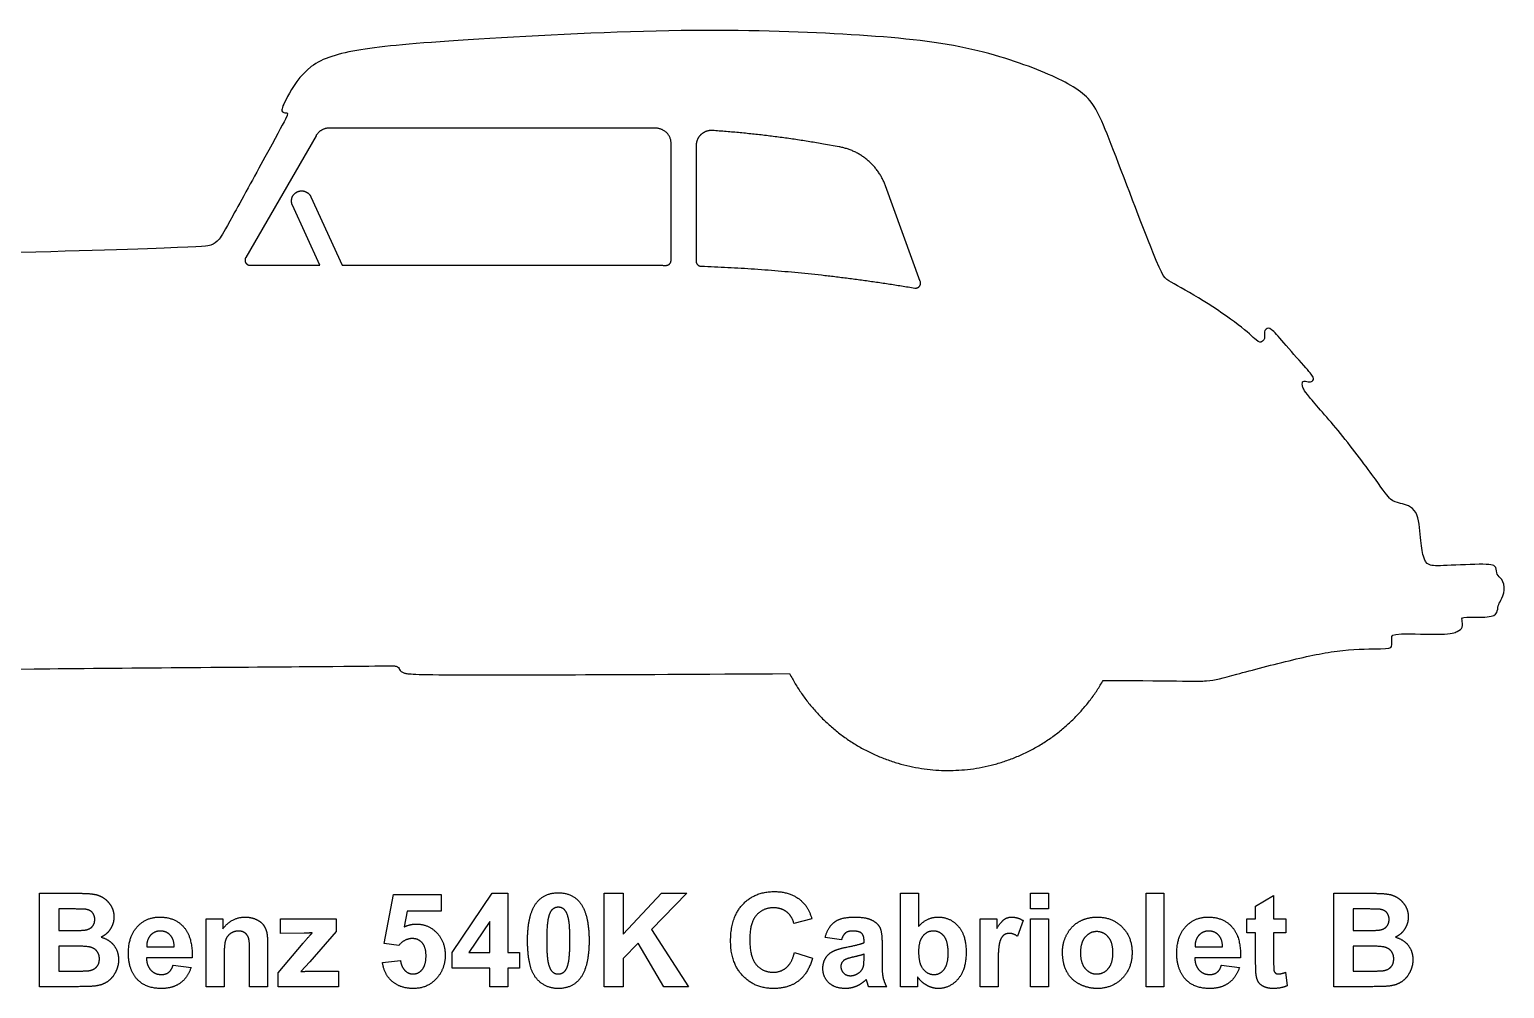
# Model space of a CAD drawing. Header units: millimetres. Extents: x -155 to 163, y -128 to 149.
# Drawn here: x -128.24 to -85.33, y -91.67 to -63.78 of the extents above; entities that cross this region are included whole.
import ezdxf

# ---------------------------------------------------------------- set-up
doc = ezdxf.new("R2010")
doc.units = ezdxf.units.MM
doc.header["$MEASUREMENT"] = 0
doc.layers.add('Layer 03', color=5, linetype='Continuous')

msp = doc.modelspace()

# ---------------------------------------------------------------- linework, layer by layer
at = {"layer": 'Layer 03'}
for p, q in [((-119.904, -66.866), (-121.951, -70.411)), ((-110.435, -66.645), (-119.522, -66.645)), ((-109.575, -70.489), (-109.575, -67.09)), ((-108.847, -67.156), (-108.847, -70.513)), ((-104.689, -67.188), (-105.139, -67.109)), ((-120.055, -68.642), (-119.148, -70.632)), ((-102.325, -71.102), (-103.336, -68.324)), ((-119.795, -70.632), (-120.591, -68.886)), ((-121.823, -70.632), (-119.795, -70.632)), ((-119.148, -70.632), (-110.337, -70.632)), ((-127.945, -91.615), (-127.945, -88.897)), ((-127.945, -88.897), (-126.85, -88.897)), ((-117.919, -90.354), (-117.649, -88.931)), ((-117.649, -88.931), (-116.265, -88.931)), ((-116.265, -88.931), (-116.265, -89.421)), ((-115.944, -90.621), (-114.778, -88.897)), ((-114.778, -88.897), (-114.324, -88.897)), ((-114.324, -88.897), (-114.324, -90.619)), ((-111.522, -91.615), (-111.522, -88.897)), ((-111.522, -88.897), (-110.965, -88.897)), ((-110.965, -90.087), (-109.852, -88.897)), ((-110.965, -88.897), (-110.965, -90.087)), ((-109.117, -88.897), (-110.145, -89.951)), ((-109.852, -88.897), (-109.117, -88.897)), ((-102.897, -91.615), (-102.897, -88.897)), ((-102.897, -88.897), (-102.374, -88.897)), ((-102.374, -88.897), (-102.374, -89.863)), ((-99.117, -89.353), (-99.117, -88.897)), ((-99.117, -88.897), (-98.593, -88.897)), ((-98.593, -88.897), (-98.593, -89.353)), ((-95.758, -91.615), (-95.758, -88.897)), ((-95.758, -88.897), (-95.235, -88.897)), ((-95.235, -88.897), (-95.235, -91.615)), ((-92.568, -89.269), (-92.045, -88.965)), ((-92.045, -88.965), (-92.045, -89.64)), ((-90.289, -91.615), (-90.289, -88.897)), ((-90.289, -88.897), (-89.194, -88.897)), ((-127.388, -89.353), (-127.388, -89.978)), ((-127.077, -89.353), (-127.388, -89.353)), ((-123.101, -91.615), (-123.101, -89.64)), ((-123.101, -89.64), (-122.611, -89.64)), ((-122.611, -89.64), (-122.611, -89.928)), ((-120.94, -90.062), (-120.94, -89.64)), ((-120.94, -89.64), (-119.32, -89.64)), ((-119.32, -89.64), (-119.32, -90.011)), ((-117.257, -89.421), (-117.343, -89.875)), ((-116.265, -89.421), (-117.257, -89.421)), ((-105.48, -89.64), (-106.003, -89.775)), ((-100.585, -91.615), (-100.585, -89.64)), ((-100.585, -89.64), (-100.096, -89.64)), ((-100.096, -89.64), (-100.096, -89.919)), ((-98.593, -89.353), (-99.117, -89.353)), ((-99.117, -91.615), (-99.117, -89.64)), ((-99.117, -89.64), (-98.593, -89.64)), ((-98.593, -89.64), (-98.593, -91.615)), ((-92.821, -90.045), (-92.821, -89.64)), ((-92.821, -89.64), (-92.568, -89.64)), ((-92.568, -89.64), (-92.568, -89.269)), ((-92.045, -89.64), (-91.69, -89.64)), ((-91.69, -89.64), (-91.69, -90.045)), ((-89.732, -89.353), (-89.732, -89.978)), ((-89.421, -89.353), (-89.732, -89.353)), ((-127.388, -89.978), (-127.033, -89.978)), ((-120.25, -90.057), (-120.94, -90.062)), ((-119.32, -90.011), (-120.081, -90.886)), ((-114.847, -89.717), (-115.457, -90.619)), ((-114.847, -90.619), (-114.847, -89.717)), ((-110.145, -89.951), (-109.066, -91.615)), ((-99.336, -89.689), (-99.496, -90.147)), ((-92.568, -90.045), (-92.821, -90.045)), ((-92.568, -90.915), (-92.568, -90.045)), ((-91.69, -90.045), (-92.045, -90.045)), ((-92.045, -90.045), (-92.045, -90.861)), ((-89.732, -89.978), (-89.377, -89.978)), ((-127.388, -90.433), (-127.388, -91.159)), ((-126.937, -90.433), (-127.388, -90.433)), ((-124.83, -90.45), (-124.029, -90.45)), ((-121.312, -90.384), (-121.312, -91.615)), ((-121.008, -91.21), (-120.278, -90.346)), ((-117.5, -90.417), (-117.919, -90.354)), ((-110.529, -90.345), (-110.965, -90.792)), ((-109.787, -91.615), (-110.529, -90.345)), ((-104.619, -90.248), (-105.092, -90.18)), ((-103.961, -90.332), (-103.961, -90.279)), ((-103.437, -90.352), (-103.437, -90.964)), ((-94.331, -90.45), (-93.53, -90.45)), ((-89.732, -90.433), (-89.732, -91.159)), ((-89.281, -90.433), (-89.732, -90.433)), ((-123.506, -90.771), (-124.839, -90.771)), ((-122.577, -90.72), (-122.577, -91.615)), ((-121.835, -91.615), (-121.835, -90.607)), ((-120.081, -90.886), (-120.35, -91.176)), ((-117.97, -90.91), (-117.446, -90.855)), ((-115.944, -91.075), (-115.944, -90.621)), ((-115.457, -90.619), (-114.847, -90.619)), ((-114.324, -90.619), (-113.986, -90.619)), ((-113.986, -90.619), (-113.986, -91.075)), ((-110.965, -90.792), (-110.965, -91.615)), ((-105.986, -90.619), (-105.463, -90.788)), ((-103.961, -90.774), (-103.961, -90.67)), ((-93.007, -90.771), (-94.34, -90.771)), ((-127.388, -91.159), (-126.871, -91.159)), ((-124.063, -90.99), (-123.54, -91.058)), ((-121.008, -91.615), (-121.008, -91.21)), ((-120.075, -91.159), (-119.252, -91.159)), ((-119.252, -91.159), (-119.252, -91.615)), ((-114.847, -91.075), (-115.944, -91.075)), ((-114.847, -91.615), (-114.847, -91.075)), ((-113.986, -91.075), (-114.324, -91.075)), ((-114.324, -91.075), (-114.324, -91.615)), ((-102.408, -91.327), (-102.408, -91.615)), ((-100.062, -91.004), (-100.062, -91.615)), ((-93.564, -90.99), (-93.04, -91.058)), ((-91.699, -91.194), (-91.656, -91.59)), ((-89.732, -91.159), (-89.215, -91.159)), ((-127.012, -91.615), (-127.945, -91.615)), ((-122.577, -91.615), (-123.101, -91.615)), ((-121.312, -91.615), (-121.835, -91.615)), ((-119.252, -91.615), (-121.008, -91.615)), ((-114.324, -91.615), (-114.847, -91.615)), ((-110.965, -91.615), (-111.522, -91.615)), ((-109.066, -91.615), (-109.787, -91.615)), ((-103.302, -91.615), (-103.826, -91.615)), ((-102.408, -91.615), (-102.897, -91.615)), ((-100.062, -91.615), (-100.585, -91.615)), ((-98.593, -91.615), (-99.117, -91.615)), ((-95.235, -91.615), (-95.758, -91.615)), ((-89.357, -91.615), (-90.289, -91.615))]:
    msp.add_line(p, q, dxfattribs=at)
for points, knots in [([(-97.004, -82.704), (-94.594, -82.718), (-93.937, -82.757), (-93.338, -82.583), (-91.399, -82.067), (-90.014, -81.79), (-88.754, -81.79), (-88.578, -81.765), (-88.622, -81.448), (-88.594, -81.322), (-86.961, -81.392), (-86.682, -81.281), (-86.529, -81.183), (-86.571, -80.918), (-86.571, -80.848), (-85.719, -80.89), (-85.524, -80.75), (-85.524, -80.513), (-85.44, -80.415), (-85.301, -80.081), (-85.385, -79.732), (-85.58, -79.648), (-85.538, -79.397), (-85.761, -79.299), (-87.162, -79.378), (-87.566, -79.378), (-87.694, -79.144), (-87.779, -78.612), (-87.821, -77.697), (-88.413, -77.533), (-88.626, -77.513), (-88.941, -77.046), (-90.122, -75.453), (-91.172, -74.306), (-91.214, -74.131), (-91.214, -73.972), (-91.03, -74.039), (-90.913, -74.014), (-90.846, -73.914), (-91.088, -73.638), (-91.815, -72.819), (-92.132, -72.435), (-92.283, -72.477), (-92.325, -72.586), (-92.291, -72.786), (-92.4, -72.87), (-92.483, -72.886), (-92.975, -72.41), (-94.097, -71.639), (-95.185, -71.038), (-95.299, -70.982), (-96.984, -66.522), (-97.386, -65.656), (-98.758, -64.959), (-101.186, -64.157), (-104.635, -63.881), (-109.252, -63.725), (-116.195, -64.099), (-118.811, -64.343), (-120.155, -64.735), (-120.822, -65.85), (-120.949, -66.199), (-120.748, -66.199), (-120.685, -66.199), (-121.292, -67.308), (-122.487, -69.489), (-122.726, -69.922), (-122.95, -70.064), (-123.256, -70.109), (-129.957, -70.31), (-139.541, -70.572), (-142.919, -70.651), (-142.999, -70.639), (-142.995, -70.345), (-143.061, -70.298), (-143.365, -70.171), (-143.412, -70.075), (-143.388, -69.044), (-143.405, -68.987), (-143.657, -68.97), (-143.662, -69.033), (-143.657, -70.073), (-143.685, -70.182), (-144, -70.314), (-144.063, -70.331), (-144.045, -70.662), (-144.114, -70.668), (-145.228, -70.642), (-145.423, -70.627), (-145.441, -71.092), (-145.396, -71.363), (-145.652, -71.348), (-145.863, -71.378), (-145.818, -71.77), (-146.029, -71.981), (-146.27, -72.613), (-146.21, -73.361), (-146.481, -73.436), (-146.542, -73.481), (-146.843, -73.18), (-147.43, -72.849), (-148.123, -72.924), (-148.334, -73.03), (-148.063, -73.798), (-148.063, -73.918), (-149.231, -74.558), (-150.41, -75.639), (-151.152, -77.2), (-151.052, -77.518), (-150.81, -78.619), (-150.743, -79.494), (-150.818, -79.595), (-151.054, -79.62), (-151.281, -79.612), (-151.5, -79.183), (-151.601, -79.073), (-152.249, -79.057), (-152.367, -79.082), (-152.805, -79.519), (-152.872, -79.94), (-152.527, -80.336), (-152.325, -80.614), (-151.887, -80.622), (-151.618, -80.639), (-151.45, -80.437), (-151.357, -80.201), (-151.063, -80.378), (-150.835, -80.773), (-150.709, -80.95), (-150.372, -80.984), (-150.17, -80.984), (-150.044, -80.773), (-149.834, -80.614), (-149.587, -80.622)], [8337.662806, 8337.662806, 8337.662806, 8337.662806, 8343.447505, 8349.232207, 8355.016909, 8360.801611, 8366.586313, 8372.371015, 8378.155717, 8383.940419, 8389.725121, 8395.509823, 8401.294525, 8407.079227, 8412.863929, 8418.648631, 8424.433333, 8430.218035, 8436.002737, 8441.787439, 8447.572141, 8453.356843, 8459.141545, 8464.926247, 8470.710949, 8476.495651, 8482.280353, 8488.065055, 8493.849757, 8499.634459, 8505.419161, 8511.203863, 8516.988565, 8522.773267, 8528.557969, 8534.342671, 8540.127373, 8545.912075, 8551.696777, 8557.481479, 8563.266181, 8569.050883, 8574.835585, 8580.620287, 8586.404989, 8592.189691, 8597.974393, 8603.759095, 8609.543797, 8615.328499, 8621.113201, 8626.897903, 8632.682604, 8638.467306, 8644.252008, 8650.03671, 8655.821412, 8661.606114, 8667.390816, 8673.175518, 8678.96022, 8684.744922, 8690.529624, 8696.314326, 8702.099028, 8707.88373, 8713.668432, 8719.453134, 8725.237836, 8731.022538, 8736.80724, 8742.591942, 8748.376644, 8754.161346, 8759.946048, 8765.73075, 8771.515452, 8777.300154, 8783.084856, 8788.869558, 8794.65426, 8800.438962, 8806.223664, 8812.008366, 8817.793068, 8823.57777, 8829.362472, 8835.147174, 8840.931876, 8846.716578, 8852.50128, 8858.285982, 8864.070684, 8869.855386, 8875.640088, 8881.42479, 8887.209492, 8892.994194, 8898.778896, 8904.563598, 8910.3483, 8916.133002, 8921.917704, 8927.702406, 8933.487108, 8939.27181, 8945.056512, 8950.841214, 8956.625916, 8962.410618, 8968.19532, 8973.980022, 8979.764724, 8985.549426, 8991.334128, 8997.11883, 9002.903532, 9008.688234, 9014.472936, 9020.257638, 9026.04234, 9031.827042, 9037.611744, 9043.396446, 9049.181148, 9054.96585, 9060.750552, 9066.535254, 9072.319956, 9078.104658, 9083.88936, 9089.674062, 9095.458764, 9095.458764, 9095.458764, 9095.458764]), ([(-139.432, -81.558), (-132.495, -82.408), (-131.873, -82.445), (-129.732, -82.371), (-117.846, -82.29), (-117.521, -82.271), (-117.483, -82.386), (-117.387, -82.501), (-116.947, -82.558), (-111.479, -82.539), (-106.126, -82.509)], [8034.484793, 8034.484793, 8034.484793, 8034.484793, 8062.919202, 8091.353617, 8119.788033, 8148.222448, 8176.656863, 8205.091279, 8233.525694, 8261.960103, 8261.960103, 8261.960103, 8261.960103])]:
    msp.add_open_spline(points, degree=3, knots=knots, dxfattribs=at)
for points, weights in [([(-119.522, -66.645), (-119.777, -66.645), (-119.904, -66.866)], [1, 0.866025403784, 1]), ([(-110.011, -66.648), (-110.223, -66.645), (-110.435, -66.645)], [1, 0.999975838759, 1]), ([(-109.575, -67.09), (-109.575, -66.654), (-110.011, -66.648)], [1, 0.71200507541, 1]), ([(-105.139, -67.109), (-106.747, -66.825), (-108.376, -66.715)], [1, 0.998570307042, 1]), ([(-103.336, -68.324), (-103.685, -67.365), (-104.689, -67.188)], [1, 0.866025403784, 1]), ([(-110.337, -70.632), (-110.031, -70.632), (-109.725, -70.636)], [1, 0.99997843896, 1]), ([(-108.847, -70.513), (-108.847, -70.655), (-108.705, -70.66)], [1, 0.719369428108, 1]), ([(-108.705, -70.66), (-105.575, -70.77), (-102.488, -71.297)], [1, 0.99775306589, 1])]:
    msp.add_rational_spline(points, weights, degree=2, dxfattribs=at)
for points, weights, knots in [([(-108.376, -66.715), (-108.567, -66.702), (-108.707, -66.833), (-108.847, -66.964), (-108.847, -67.156)], [1, 0.917283174605, 1, 0.917283174605, 1], [-4486.206914, -4486.206914, -4486.206914, -4483.749358, -4483.749358, -4481.291803, -4481.291803, -4481.291803]), ([(-120.591, -68.886), (-120.641, -68.775), (-120.599, -68.66), (-120.556, -68.546), (-120.445, -68.496), (-120.334, -68.445), (-120.22, -68.488), (-120.105, -68.531), (-120.055, -68.642)], [1, 0.923879507581, 1, 0.923879507581, 1, 0.923879507581, 1, 0.923879507581, 1], [2128.088565, 2128.088565, 2128.088565, 2129.659362, 2129.659362, 2131.230159, 2131.230159, 2132.800955, 2132.800955, 2134.371752, 2134.371752, 2134.371752]), ([(-121.951, -70.411), (-121.993, -70.485), (-121.951, -70.558), (-121.908, -70.632), (-121.823, -70.632)], [1, 0.866025403784, 1, 0.866025403784, 1], [2099.194536, 2099.194536, 2099.194536, 2100.241734, 2100.241734, 2101.288931, 2101.288931, 2101.288931]), ([(-109.725, -70.636), (-109.663, -70.637), (-109.619, -70.593), (-109.575, -70.55), (-109.575, -70.489)], [1, 0.922618061147, 1, 0.922618061147, 1], [2213.206206, 2213.206206, 2213.206206, 2213.998171, 2213.998171, 2214.790135, 2214.790135, 2214.790135]), ([(-102.488, -71.297), (-102.404, -71.311), (-102.35, -71.246), (-102.296, -71.181), (-102.325, -71.102)], [1, 0.86670501161, 1, 0.86670501161, 1], [-4414.490513, -4414.490513, -4414.490513, -4413.446037, -4413.446037, -4412.401561, -4412.401561, -4412.401561]), ([(-106.126, -82.509), (-104.713, -85.258), (-101.623, -85.324), (-98.533, -85.389), (-97.004, -82.704)], [1, 0.859112024881, 1, 0.859112024881, 1], [8261.960103, 8261.960103, 8261.960103, 8299.811454, 8299.811454, 8337.662806, 8337.662806, 8337.662806])]:
    msp.add_rational_spline(points, weights, degree=2, knots=knots, dxfattribs=at)
for points in [[(-126.85, -88.897), (-126.524, -88.897), (-126.365, -88.924)], [(-126.365, -88.924), (-126.205, -88.951), (-126.079, -89.037)], [(-126.079, -89.037), (-125.953, -89.122), (-125.868, -89.264)], [(-113.75, -90.268), (-113.75, -89.498), (-113.48, -89.16)], [(-113.48, -89.16), (-113.256, -88.881), (-112.856, -88.881)], [(-112.856, -88.881), (-112.455, -88.881), (-112.23, -89.163)], [(-112.23, -89.163), (-111.961, -89.498), (-111.961, -90.274)], [(-107.843, -90.28), (-107.843, -89.6), (-107.492, -89.223)], [(-107.492, -89.223), (-107.141, -88.847), (-106.569, -88.847)], [(-106.569, -88.847), (-106.07, -88.847), (-105.758, -89.141)], [(-105.758, -89.141), (-105.573, -89.315), (-105.48, -89.64)], [(-89.194, -88.897), (-88.869, -88.897), (-88.709, -88.924)], [(-88.709, -88.924), (-88.549, -88.951), (-88.423, -89.037)], [(-88.423, -89.037), (-88.297, -89.122), (-88.213, -89.264)], [(-126.614, -89.362), (-126.694, -89.353), (-127.077, -89.353)], [(-126.41, -89.457), (-126.478, -89.379), (-126.614, -89.362)], [(-126.421, -89.872), (-126.341, -89.791), (-126.341, -89.661)], [(-126.341, -89.661), (-126.341, -89.536), (-126.41, -89.457)], [(-125.784, -89.582), (-125.784, -89.773), (-125.884, -89.933)], [(-125.868, -89.264), (-125.784, -89.406), (-125.784, -89.582)], [(-125.104, -89.869), (-124.846, -89.589), (-124.451, -89.589)], [(-124.451, -89.589), (-124.007, -89.589), (-123.751, -89.88)], [(-122.611, -89.928), (-122.356, -89.589), (-121.968, -89.589)], [(-121.968, -89.589), (-121.797, -89.589), (-121.655, -89.652)], [(-121.655, -89.652), (-121.514, -89.714), (-121.441, -89.811)], [(-113.139, -89.583), (-113.193, -89.788), (-113.193, -90.274)], [(-113.024, -89.364), (-113.098, -89.425), (-113.139, -89.583)], [(-112.856, -89.303), (-112.95, -89.303), (-113.024, -89.364)], [(-112.688, -89.364), (-112.761, -89.303), (-112.856, -89.303)], [(-112.566, -89.607), (-112.615, -89.425), (-112.688, -89.364)], [(-112.518, -90.274), (-112.518, -89.788), (-112.566, -89.607)], [(-107.093, -89.536), (-107.286, -89.754), (-107.286, -90.24)], [(-106.59, -89.319), (-106.9, -89.319), (-107.093, -89.536)], [(-106.209, -89.442), (-106.366, -89.319), (-106.59, -89.319)], [(-106.003, -89.775), (-106.052, -89.564), (-106.209, -89.442)], [(-104.822, -89.734), (-104.63, -89.589), (-104.253, -89.589)], [(-104.253, -89.589), (-103.91, -89.589), (-103.742, -89.672)], [(-103.742, -89.672), (-103.574, -89.755), (-103.506, -89.883)], [(-102.374, -89.863), (-102.136, -89.589), (-101.81, -89.589)], [(-101.81, -89.589), (-101.455, -89.589), (-101.223, -89.852)], [(-100.096, -89.919), (-99.976, -89.721), (-99.881, -89.655)], [(-99.881, -89.655), (-99.786, -89.589), (-99.665, -89.589)], [(-99.665, -89.589), (-99.494, -89.589), (-99.336, -89.689)], [(-97.7, -89.719), (-97.466, -89.589), (-97.177, -89.589)], [(-97.177, -89.589), (-96.732, -89.589), (-96.448, -89.882)], [(-94.605, -89.869), (-94.347, -89.589), (-93.952, -89.589)], [(-93.952, -89.589), (-93.508, -89.589), (-93.252, -89.88)], [(-88.959, -89.362), (-89.039, -89.353), (-89.421, -89.353)], [(-88.754, -89.457), (-88.823, -89.379), (-88.959, -89.362)], [(-88.766, -89.872), (-88.686, -89.791), (-88.686, -89.661)], [(-88.686, -89.661), (-88.686, -89.536), (-88.754, -89.457)], [(-88.129, -89.582), (-88.129, -89.773), (-88.229, -89.933)], [(-88.213, -89.264), (-88.129, -89.406), (-88.129, -89.582)], [(-127.033, -89.978), (-126.716, -89.978), (-126.64, -89.968)], [(-126.64, -89.968), (-126.501, -89.952), (-126.421, -89.872)], [(-125.884, -89.933), (-125.985, -90.092), (-126.156, -90.172)], [(-125.362, -90.643), (-125.362, -90.149), (-125.104, -89.869)], [(-124.428, -89.995), (-124.603, -89.995), (-124.717, -90.117)], [(-124.149, -90.111), (-124.263, -89.995), (-124.428, -89.995)], [(-124.029, -90.45), (-124.035, -90.227), (-124.149, -90.111)], [(-123.751, -89.88), (-123.495, -90.171), (-123.506, -90.771)], [(-122.393, -90.069), (-122.499, -90.143), (-122.538, -90.266)], [(-122.153, -89.995), (-122.287, -89.995), (-122.393, -90.069)], [(-121.975, -90.047), (-122.049, -89.995), (-122.153, -89.995)], [(-121.868, -90.193), (-121.901, -90.099), (-121.975, -90.047)], [(-121.441, -89.811), (-121.369, -89.908), (-121.34, -90.031)], [(-121.34, -90.031), (-121.312, -90.155), (-121.312, -90.384)], [(-120.278, -90.346), (-120.098, -90.134), (-120.012, -90.045)], [(-120.012, -90.045), (-120.102, -90.054), (-120.25, -90.057)], [(-117.343, -89.875), (-117.167, -89.792), (-116.984, -89.792)], [(-116.984, -89.792), (-116.634, -89.792), (-116.39, -90.045)], [(-116.39, -90.045), (-116.147, -90.299), (-116.147, -90.703)], [(-105.092, -90.18), (-105.013, -89.879), (-104.822, -89.734)], [(-104.5, -90.051), (-104.573, -90.107), (-104.619, -90.248)], [(-104.295, -89.995), (-104.426, -89.995), (-104.5, -90.051)], [(-104.031, -90.06), (-104.101, -89.995), (-104.295, -89.995)], [(-103.961, -90.279), (-103.961, -90.125), (-104.031, -90.06)], [(-103.506, -89.883), (-103.437, -90.011), (-103.437, -90.352)], [(-101.944, -89.995), (-102.129, -89.995), (-102.251, -90.142)], [(-101.634, -90.146), (-101.755, -89.995), (-101.944, -89.995)], [(-101.223, -89.852), (-100.99, -90.115), (-100.99, -90.607)], [(-99.73, -90.062), (-99.834, -90.062), (-99.906, -90.123)], [(-99.496, -90.147), (-99.622, -90.062), (-99.73, -90.062)], [(-98.188, -90.6), (-98.188, -90.338), (-98.061, -90.093)], [(-98.061, -90.093), (-97.933, -89.848), (-97.7, -89.719)], [(-97.192, -90.011), (-97.392, -90.011), (-97.529, -90.17)], [(-96.856, -90.17), (-96.991, -90.011), (-97.192, -90.011)], [(-96.448, -89.882), (-96.163, -90.175), (-96.163, -90.622)], [(-94.863, -90.643), (-94.863, -90.149), (-94.605, -89.869)], [(-93.928, -89.995), (-94.104, -89.995), (-94.218, -90.117)], [(-93.65, -90.111), (-93.764, -89.995), (-93.928, -89.995)], [(-93.53, -90.45), (-93.536, -90.227), (-93.65, -90.111)], [(-93.252, -89.88), (-92.996, -90.171), (-93.007, -90.771)], [(-89.377, -89.978), (-89.061, -89.978), (-88.984, -89.968)], [(-88.984, -89.968), (-88.845, -89.952), (-88.766, -89.872)], [(-88.229, -89.933), (-88.329, -90.092), (-88.5, -90.172)], [(-126.441, -90.472), (-126.555, -90.433), (-126.937, -90.433)], [(-126.267, -90.596), (-126.327, -90.511), (-126.441, -90.472)], [(-126.156, -90.172), (-125.912, -90.244), (-125.781, -90.418)], [(-125.781, -90.418), (-125.649, -90.592), (-125.649, -90.828)], [(-124.717, -90.117), (-124.832, -90.24), (-124.83, -90.45)], [(-122.538, -90.266), (-122.577, -90.389), (-122.577, -90.72)], [(-121.835, -90.607), (-121.835, -90.287), (-121.868, -90.193)], [(-117.103, -90.214), (-117.324, -90.214), (-117.5, -90.417)], [(-116.814, -90.339), (-116.925, -90.214), (-117.103, -90.214)], [(-116.704, -90.713), (-116.704, -90.463), (-116.814, -90.339)], [(-113.504, -91.359), (-113.75, -91.053), (-113.75, -90.268)], [(-113.193, -90.274), (-113.193, -90.76), (-113.145, -90.941)], [(-112.572, -90.963), (-112.518, -90.76), (-112.518, -90.274)], [(-111.961, -90.274), (-111.961, -91.048), (-112.232, -91.386)], [(-107.492, -91.295), (-107.843, -90.924), (-107.843, -90.28)], [(-107.286, -90.24), (-107.286, -90.755), (-107.096, -90.974)], [(-104.862, -90.582), (-104.722, -90.513), (-104.457, -90.461)], [(-104.457, -90.461), (-104.099, -90.392), (-103.961, -90.332)], [(-102.251, -90.142), (-102.374, -90.29), (-102.374, -90.591)], [(-101.513, -90.64), (-101.513, -90.297), (-101.634, -90.146)], [(-100.02, -90.341), (-100.062, -90.5), (-100.062, -91.004)], [(-99.906, -90.123), (-99.979, -90.183), (-100.02, -90.341)], [(-97.529, -90.17), (-97.665, -90.329), (-97.665, -90.627)], [(-96.72, -90.624), (-96.72, -90.329), (-96.856, -90.17)], [(-94.218, -90.117), (-94.333, -90.24), (-94.331, -90.45)], [(-88.786, -90.472), (-88.9, -90.433), (-89.281, -90.433)], [(-88.611, -90.596), (-88.672, -90.511), (-88.786, -90.472)], [(-88.5, -90.172), (-88.256, -90.244), (-88.125, -90.418)], [(-88.125, -90.418), (-87.994, -90.592), (-87.994, -90.828)], [(-126.285, -91.034), (-126.206, -90.948), (-126.206, -90.804)], [(-126.206, -90.804), (-126.206, -90.682), (-126.267, -90.596)], [(-125.649, -90.828), (-125.649, -91.013), (-125.736, -91.188)], [(-125.166, -91.327), (-125.362, -91.056), (-125.362, -90.643)], [(-124.839, -90.771), (-124.833, -91.003), (-124.71, -91.132)], [(-117.687, -91.461), (-117.924, -91.256), (-117.97, -90.91)], [(-117.446, -90.855), (-117.425, -91.034), (-117.32, -91.139)], [(-116.812, -91.111), (-116.704, -90.979), (-116.704, -90.713)], [(-116.147, -90.703), (-116.147, -91.04), (-116.341, -91.304)], [(-113.145, -90.941), (-113.097, -91.123), (-113.023, -91.183)], [(-112.687, -91.182), (-112.613, -91.121), (-112.572, -90.963)], [(-106.218, -91.054), (-106.056, -90.916), (-105.986, -90.619)], [(-105.463, -90.788), (-105.586, -91.233), (-105.872, -91.449)], [(-105.159, -91.082), (-105.159, -90.914), (-105.081, -90.783)], [(-105.081, -90.783), (-105.003, -90.652), (-104.862, -90.582)], [(-104.538, -90.841), (-104.636, -90.913), (-104.636, -91.025)], [(-104.265, -90.75), (-104.474, -90.796), (-104.538, -90.841)], [(-103.961, -90.67), (-104.057, -90.703), (-104.265, -90.75)], [(-103.98, -91.028), (-103.961, -90.961), (-103.961, -90.774)], [(-103.437, -90.964), (-103.437, -91.225), (-103.409, -91.349)], [(-102.374, -90.591), (-102.374, -90.901), (-102.279, -91.05)], [(-101.633, -91.111), (-101.513, -90.961), (-101.513, -90.64)], [(-100.99, -90.607), (-100.99, -91.116), (-101.227, -91.391)], [(-98.061, -91.18), (-98.188, -90.942), (-98.188, -90.6)], [(-97.665, -90.627), (-97.665, -90.926), (-97.529, -91.085)], [(-96.856, -91.085), (-96.72, -90.926), (-96.72, -90.624)], [(-96.163, -90.622), (-96.163, -91.073), (-96.45, -91.369)], [(-94.667, -91.327), (-94.863, -91.056), (-94.863, -90.643)], [(-94.34, -90.771), (-94.334, -91.003), (-94.211, -91.132)], [(-92.551, -91.288), (-92.568, -91.196), (-92.568, -90.915)], [(-92.045, -90.861), (-92.045, -91.108), (-92.035, -91.149)], [(-88.629, -91.034), (-88.551, -90.948), (-88.551, -90.804)], [(-88.551, -90.804), (-88.551, -90.682), (-88.611, -90.596)], [(-87.994, -90.828), (-87.994, -91.013), (-88.081, -91.188)], [(-126.871, -91.159), (-126.569, -91.159), (-126.487, -91.143)], [(-126.487, -91.143), (-126.363, -91.12), (-126.285, -91.034)], [(-125.736, -91.188), (-125.823, -91.363), (-125.974, -91.468)], [(-124.402, -91.666), (-124.918, -91.666), (-125.166, -91.327)], [(-124.71, -91.132), (-124.587, -91.26), (-124.402, -91.26)], [(-124.402, -91.26), (-124.277, -91.26), (-124.192, -91.196)], [(-124.192, -91.196), (-124.107, -91.133), (-124.063, -90.99)], [(-123.54, -91.058), (-123.64, -91.355), (-123.858, -91.51)], [(-120.35, -91.176), (-120.128, -91.159), (-120.075, -91.159)], [(-117.32, -91.139), (-117.215, -91.244), (-117.078, -91.244)], [(-117.078, -91.244), (-116.921, -91.244), (-116.812, -91.111)], [(-116.341, -91.304), (-116.605, -91.666), (-117.075, -91.666)], [(-112.856, -91.666), (-113.258, -91.666), (-113.504, -91.359)], [(-113.023, -91.183), (-112.95, -91.244), (-112.856, -91.244)], [(-112.856, -91.244), (-112.761, -91.244), (-112.687, -91.182)], [(-112.232, -91.386), (-112.455, -91.666), (-112.856, -91.666)], [(-106.598, -91.666), (-107.142, -91.666), (-107.492, -91.295)], [(-107.096, -90.974), (-106.906, -91.193), (-106.603, -91.193)], [(-106.603, -91.193), (-106.379, -91.193), (-106.218, -91.054)], [(-104.984, -91.5), (-105.159, -91.335), (-105.159, -91.082)], [(-104.636, -91.025), (-104.636, -91.134), (-104.558, -91.214)], [(-104.558, -91.214), (-104.479, -91.294), (-104.358, -91.294)], [(-104.358, -91.294), (-104.223, -91.294), (-104.1, -91.201)], [(-103.894, -91.401), (-104.028, -91.533), (-104.18, -91.599)], [(-104.1, -91.201), (-104.009, -91.131), (-103.98, -91.028)], [(-103.876, -91.462), (-103.889, -91.416), (-103.894, -91.401)], [(-103.409, -91.349), (-103.381, -91.473), (-103.302, -91.615)], [(-102.129, -91.578), (-102.291, -91.491), (-102.408, -91.327)], [(-102.279, -91.05), (-102.145, -91.26), (-101.924, -91.26)], [(-101.924, -91.26), (-101.753, -91.26), (-101.633, -91.111)], [(-101.227, -91.391), (-101.463, -91.666), (-101.801, -91.666)], [(-97.688, -91.542), (-97.933, -91.419), (-98.061, -91.18)], [(-97.529, -91.085), (-97.392, -91.244), (-97.192, -91.244)], [(-97.192, -91.244), (-96.991, -91.244), (-96.856, -91.085)], [(-96.45, -91.369), (-96.738, -91.666), (-97.174, -91.666)], [(-93.903, -91.666), (-94.419, -91.666), (-94.667, -91.327)], [(-94.211, -91.132), (-94.088, -91.26), (-93.903, -91.26)], [(-93.903, -91.26), (-93.778, -91.26), (-93.693, -91.196)], [(-93.693, -91.196), (-93.607, -91.133), (-93.564, -90.99)], [(-93.04, -91.058), (-93.141, -91.355), (-93.359, -91.51)], [(-92.479, -91.493), (-92.531, -91.417), (-92.551, -91.288)], [(-92.035, -91.149), (-92.025, -91.19), (-91.989, -91.217)], [(-91.989, -91.217), (-91.954, -91.244), (-91.903, -91.244)], [(-91.903, -91.244), (-91.833, -91.244), (-91.699, -91.194)], [(-89.215, -91.159), (-88.913, -91.159), (-88.832, -91.143)], [(-88.832, -91.143), (-88.707, -91.12), (-88.629, -91.034)], [(-88.081, -91.188), (-88.168, -91.363), (-88.318, -91.468)], [(-126.345, -91.596), (-126.483, -91.611), (-127.012, -91.615)], [(-125.974, -91.468), (-126.124, -91.572), (-126.345, -91.596)], [(-123.858, -91.51), (-124.075, -91.666), (-124.402, -91.666)], [(-117.075, -91.666), (-117.45, -91.666), (-117.687, -91.461)], [(-105.872, -91.449), (-106.158, -91.666), (-106.598, -91.666)], [(-104.505, -91.666), (-104.809, -91.666), (-104.984, -91.5)], [(-104.18, -91.599), (-104.332, -91.666), (-104.505, -91.666)], [(-103.826, -91.615), (-103.846, -91.563), (-103.876, -91.462)], [(-101.801, -91.666), (-101.968, -91.666), (-102.129, -91.578)], [(-97.174, -91.666), (-97.444, -91.666), (-97.688, -91.542)], [(-93.359, -91.51), (-93.576, -91.666), (-93.903, -91.666)], [(-92.315, -91.618), (-92.427, -91.57), (-92.479, -91.493)], [(-92.064, -91.666), (-92.203, -91.666), (-92.315, -91.618)], [(-91.656, -91.59), (-91.836, -91.666), (-92.064, -91.666)], [(-88.689, -91.596), (-88.827, -91.611), (-89.357, -91.615)], [(-88.318, -91.468), (-88.469, -91.572), (-88.689, -91.596)]]:
    msp.add_open_spline(points, degree=2, dxfattribs=at)

doc.saveas('drawing.dxf')
